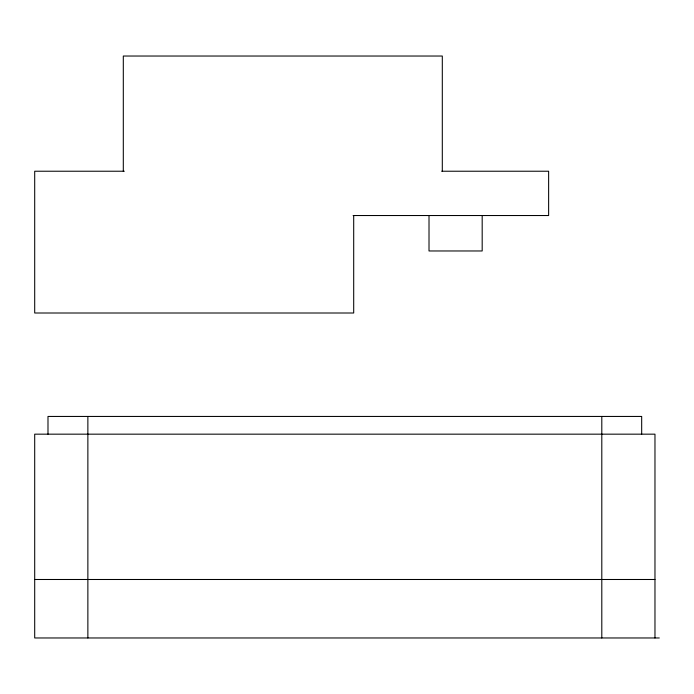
<?xml version="1.0" encoding="UTF-8"?>
<svg xmlns="http://www.w3.org/2000/svg" width="694" height="694" viewBox="0 0 694 694"><rect width="100%" height="100%" fill="white"/><g stroke="black" fill="none" stroke-linecap="round" stroke-linejoin="round"><path stroke-width="1.04" d="M124.304 171.227L34.7 171.227L34.7 313.003L353.697 313.003L353.697 215.53M441.696 171.227L548.633 171.227L548.633 215.53L353.116 215.53M34.7 579.49L654.971 579.49M659.3 637.968L34.7 637.968L34.7 434.166L654.971 434.166L654.971 637.968M641.681 434.166L641.681 416.443L47.99 416.443L47.99 434.166M601.802 416.443L601.802 637.968M482.183 215.53L482.183 250.968L429.013 250.968L429.013 215.53M442.304 171.227L442.304 56.032L123.306 56.032L123.306 171.227M87.869 416.443L87.869 637.968"/></g></svg>
